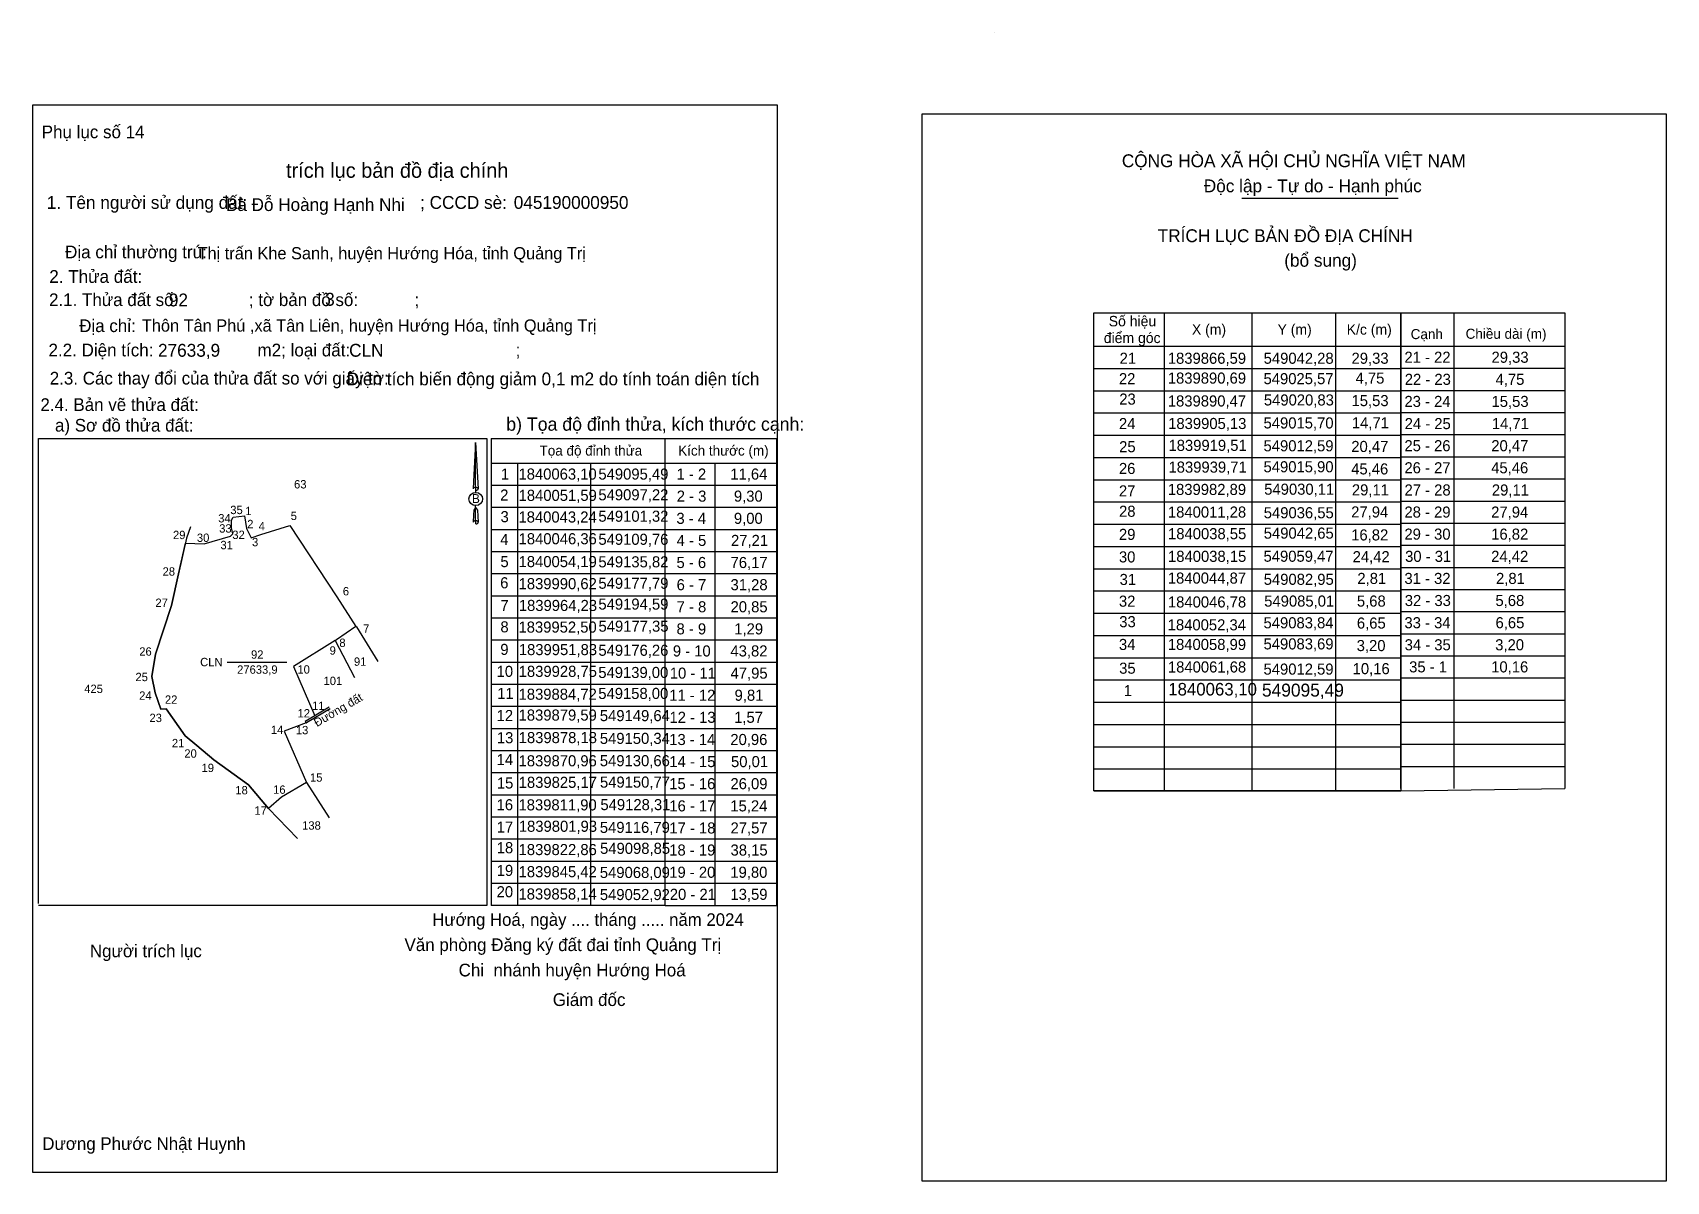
# Model space of a CAD drawing. Extents: x 548906 to 550364, y 1839469 to 1840494.
import ezdxf

# ---------------------------------------------------------------- set-up
doc = ezdxf.new("R2010")
doc.units = 0
for name, color, linetype in [('Level 1', 7, 'Continuous'), ('Level 10', 7, 'Continuous'), ('Level 13', 7, 'Continuous'), ('Level 23', 7, 'Continuous'), ('Level 27', 7, 'Continuous'), ('Level 3', 7, 'Continuous'), ('Level 32', 7, 'Continuous'), ('Level 36', 7, 'Continuous'), ('Level 40', 7, 'Continuous'), ('Level 42', 7, 'Continuous'), ('Level 49', 7, 'Continuous'), ('Level 52', 7, 'Continuous'), ('Level 53', 7, 'Continuous'), ('Level 6', 7, 'Continuous'), ('Level 63', 7, 'Continuous'), ('Level 9', 7, 'Continuous')]:
    doc.layers.add(name, color=color, linetype=linetype)

msp = doc.modelspace()

# ---------------------------------------------------------------- linework, layer by layer
at = {"layer": 'Level 1'}
for p, q in [((549764.9, 1840494), (549764.9, 1840494)), ((549985.1, 1840346.3), (550124.7, 1840346.3)), ((550174.3, 1840244.2), (550174.3, 1839819.7)), ((550126.9, 1840214.3), (550273.2, 1840214.3)), ((550126.9, 1840194.6), (550273.2, 1840194.6)), ((550126.9, 1840174.9), (550273.2, 1840174.9)), ((550126.9, 1840155.1), (550273.2, 1840155.1)), ((549470.7, 1839715.5), (549470.7, 1840132.1)), ((549470.7, 1840132.1), (549570.1, 1840132.1)), ((549570.1, 1840132.1), (549570.1, 1839715.5)), ((550126.9, 1840135.4), (550273.2, 1840135.4)), ((550126.9, 1840115.7), (550273.2, 1840115.7)), ((549315.8, 1840110.1), (549570.1, 1840110.1)), ((549514.9, 1840110.1), (549514.9, 1839715.5)), ((549315.3, 1840090.4), (549570.1, 1840090.4)), ((550126.9, 1840095.9), (550273.2, 1840095.9)), ((549315.3, 1840070.6), (549570.1, 1840070.6)), ((550126.9, 1840076.2), (550273.2, 1840076.2)), ((550126.9, 1840056.5), (550273.2, 1840056.5)), ((549315.3, 1840050.9), (549570.1, 1840050.9)), ((549315.3, 1840031.2), (549570.1, 1840031.2)), ((550126.9, 1840036.7), (550273.2, 1840036.7)), ((549315.3, 1840011.4), (549570.1, 1840011.4)), ((550126.9, 1840017), (550273.2, 1840017)), ((550126.9, 1839997.3), (550273.2, 1839997.3)), ((549315.3, 1839991.7), (549570.1, 1839991.7)), ((549315.3, 1839972), (549570.1, 1839972)), ((550126.9, 1839977.6), (550273.2, 1839977.6)), ((550126.9, 1839957.8), (550273.2, 1839957.8)), ((549315.3, 1839952.3), (549570.1, 1839952.3)), ((549315.3, 1839932.5), (549570.1, 1839932.5)), ((550126.9, 1839938.1), (550273.2, 1839938.1)), ((549315.3, 1839912.8), (549570.1, 1839912.8)), ((550126.9, 1839918.4), (550273.2, 1839918.4)), ((550126.9, 1839898.6), (550273.2, 1839898.6)), ((549315.3, 1839893.1), (549570.1, 1839893.1)), ((549315.3, 1839873.3), (549570.1, 1839873.3)), ((550126.9, 1839878.9), (550273.2, 1839878.9)), ((549315.3, 1839853.6), (549570.1, 1839853.6)), ((550126.9, 1839859.2), (550273.2, 1839859.2)), ((550126.9, 1839839.4), (550273.2, 1839839.4)), ((549315.3, 1839833.9), (549570.1, 1839833.9)), ((549315.3, 1839814.1), (549570.1, 1839814.1)), ((550126.9, 1839817.6), (550273.2, 1839819.7)), ((549315.3, 1839794.4), (549570.1, 1839794.4)), ((549315.3, 1839774.7), (549570.1, 1839774.7)), ((549315.3, 1839755), (549570.1, 1839755)), ((549315.3, 1839735.2), (549570.1, 1839735.2)), ((549470.7, 1839715.5), (549570.1, 1839715.5))]:
    msp.add_line(p, q, dxfattribs=at)
msp.add_lwpolyline([(550126.9, 1839819.7), (550126.9, 1840244.2), (550273.2, 1840244.2), (550273.2, 1839819.7)], dxfattribs=at)
at = {"layer": 'Level 10'}
for p, q in [((549195.3, 1839964), (549214.4, 1839933)), ((549150.3, 1839878.2), (549150.8, 1839878.4))]:
    msp.add_line(p, q, dxfattribs=at)
msp.add_lwpolyline([(549128.3, 1839811.9), (549116.8, 1839801.9), (549098.8, 1839822.9), (549068.1, 1839845.4), (549052.9, 1839858.1), (549042.3, 1839866.6), (549025.6, 1839890.7), (549020.8, 1839890.5), (549015.7, 1839905.1), (549012.6, 1839919.5), (549015.9, 1839939.7), (549030.1, 1839982.9), (549036.6, 1840011.3), (549042.7, 1840038.6), (549059.5, 1840038.1), (549082.9, 1840044.9), (549085, 1840046.8), (549083.8, 1840052.3), (549083.7, 1840059), (549085.4, 1840061.7), (549095.5, 1840063.1), (549097.2, 1840051.6), (549101.3, 1840043.2), (549109.8, 1840046.4), (549135.8, 1840054.2), (549177.8, 1839990.6), (549194.6, 1839964.2), (549177.4, 1839952.5), (549176.3, 1839951.8), (549139, 1839928.7), (549158, 1839884.7), (549149.6, 1839879.6), (549150.3, 1839878.2), (549130.7, 1839871), (549150.8, 1839825.2)], close=True, dxfattribs=at)
at = {"layer": 'Level 13'}
for points in [[(548906.4, 1840429.6), (549570.5, 1840429.6), (549570.5, 1839477.2), (548906.4, 1839477.2)], [(549699.8, 1840421.7), (550363.8, 1840421.7), (550363.8, 1839469.3), (549699.8, 1839469.3)]]:
    msp.add_lwpolyline(points, close=True, dxfattribs=at)
at = {"layer": 'Level 23'}
msp.add_line((549171.7, 1839890.9), (549150.8, 1839878.4), dxfattribs=at)
msp.add_lwpolyline([(549158, 1839884.7), (549159, 1839885.3), (549170.9, 1839892.7)], dxfattribs=at)
at = {"layer": 'Level 27'}
for p, q in [((549176.3, 1839951.8), (549193.5, 1839918.7)), ((549150.8, 1839825.2), (549170.8, 1839793.7)), ((549116.8, 1839801.9), (549142.7, 1839775.1))]:
    msp.add_line(p, q, dxfattribs=at)
at = {"layer": 'Level 3'}
for p, q in [((549764.9, 1840494), (549764.9, 1840494)), ((548911.5, 1840132.1), (549311.6, 1840132.1)), ((548911.5, 1839717), (548911.5, 1840132.1)), ((549311.6, 1840132.1), (549311.6, 1839715.5)), ((549315.3, 1840132.1), (549315.3, 1839715.5)), ((549315.3, 1840132.1), (549470.7, 1840132.1)), ((549338.8, 1840110.1), (549338.8, 1839715.5)), ((549404.1, 1840110.1), (549404.1, 1839715.5)), ((549311.6, 1839715.5), (548911.5, 1839715.5)), ((549470.7, 1839715.5), (549315.3, 1839715.5))]:
    msp.add_line(p, q, dxfattribs=at)
at = {"layer": 'Level 32'}
msp.add_lwpolyline([(549047.3, 1840053.2), (549043.6, 1840043), (549036.6, 1840011.3), (549030.1, 1839982.9), (549015.9, 1839939.7), (549012.6, 1839919.5), (549015.7, 1839905.1), (549020.8, 1839890.5), (549025.6, 1839890.7), (549042.3, 1839866.6), (549052.9, 1839858.1), (549068.1, 1839845.4), (549098.8, 1839822.9), (549116.8, 1839801.9)], dxfattribs=at)
at = {"layer": 'Level 40'}
for p, q in [((549301.6, 1840128.3), (549299.7, 1840093.5)), ((549301.6, 1840128.3), (549303.7, 1840087.1)), ((549301.6, 1840128.3), (549303.7, 1840087.1)), ((549301.6, 1840088.5), (549301.6, 1840128.3)), ((549301.6, 1840128.3), (549303.7, 1840087.1)), ((549299.7, 1840093.5), (549299.3, 1840087.1)), ((549301.6, 1840088.5), (549301.6, 1840087)), ((549301.6, 1840087), (549301.6, 1840085.8)), ((549301.6, 1840085.8), (549301.6, 1840084.2)), ((549301.6, 1840085.8), (549301.6, 1840084.2)), ((549301.6, 1840085.8), (549301.6, 1840084.2)), ((549303.7, 1840087.1), (549303.7, 1840087.1)), ((549301.6, 1840070.3), (549299.9, 1840068)), ((549301.6, 1840070.3), (549301.6, 1840072.2)), ((549301.6, 1840070.3), (549301.6, 1840072.2)), ((549301.6, 1840070.3), (549301.6, 1840072.2)), ((549301.6, 1840070.3), (549303.3, 1840068)), ((549301.6, 1840070.3), (549303.3, 1840068)), ((549301.6, 1840070.3), (549303.3, 1840068)), ((549301.6, 1840058.7), (549301.6, 1840070.3)), ((549299.7, 1840063.8), (549299.3, 1840057.3)), ((549299.9, 1840068), (549299.7, 1840063.8)), ((549301.6, 1840058.7), (549301.6, 1840057.1)), ((549301.6, 1840057.1), (549301.6, 1840055.9)), ((549303.3, 1840068), (549303.7, 1840057.3)), ((549303.3, 1840068), (549303.7, 1840057.3)), ((549303.3, 1840068), (549303.7, 1840057.3)), ((549303.7, 1840057.3), (549303.7, 1840057.3))]:
    msp.add_line(p, q, dxfattribs=at)
for centre, start_param, end_param in [((549301.7, 1840087), 1.570796, 3.074452), ((549301.7, 1840087), 0.067141, 1.570796), ((549301.7, 1840087), 4.712389, 6.283185), ((549301.7, 1840057.2), 2.491069, 3.074278), ((549301.7, 1840057.2), 1.570796, 2.491069), ((549301.7, 1840057.2), 0.067141, 1.570796), ((549301.7, 1840057.2), 4.712389, 6.283185)]:
    msp.add_ellipse(centre, major_axis=(2.25, 0), ratio=0.614131, start_param=start_param, end_param=end_param, dxfattribs=at)
msp.add_ellipse((549301.7, 1840078), major_axis=(6.13, 0), ratio=0.952727, dxfattribs=at)
at = {"layer": 'Level 49'}
msp.add_line((549194.6, 1839964.2), (549195.3, 1839964), dxfattribs=at)
at = {"layer": 'Level 53'}
for p, q in [((548906.4, 1840429.6), (548906.4, 1840429.6)), ((549570.5, 1839477.2), (549570.5, 1839477.2))]:
    msp.add_line(p, q, dxfattribs=at)
at = {"layer": 'Level 63'}
for p, q in [((549915.7, 1840244.2), (549915.7, 1839817.6)), ((549994.1, 1840244.2), (549994.1, 1839817.6)), ((550068.7, 1840244.2), (550068.7, 1839817.6)), ((549853.1, 1840214.3), (550126.9, 1840214.3)), ((549853.1, 1840194.5), (550126.9, 1840194.5)), ((549853.1, 1840174.6), (550126.9, 1840174.6)), ((549853.1, 1840154.8), (550126.9, 1840154.8)), ((549853.1, 1840134.9), (550126.9, 1840134.9)), ((549853.1, 1840115.1), (550126.9, 1840115.1)), ((549853.1, 1840095.2), (550126.9, 1840095.2)), ((549853.1, 1840075.4), (550126.9, 1840075.4)), ((549853.1, 1840055.5), (550126.9, 1840055.5)), ((549853.1, 1840035.7), (550126.9, 1840035.7)), ((549853.1, 1840015.8), (550126.9, 1840015.8)), ((549853.1, 1839996), (550126.9, 1839996)), ((549853.1, 1839976.1), (550126.9, 1839976.1)), ((549853.1, 1839956.3), (550126.9, 1839956.3)), ((549853.1, 1839936.4), (550126.9, 1839936.4)), ((549853.1, 1839916.6), (550126.9, 1839916.6)), ((549853.1, 1839896.7), (550126.9, 1839896.7)), ((549853.1, 1839876.9), (550126.9, 1839876.9)), ((549853.1, 1839857), (550126.9, 1839857)), ((549853.1, 1839837.3), (550126.9, 1839837.3)), ((549853.1, 1839817.6), (550126.9, 1839817.6))]:
    msp.add_line(p, q, dxfattribs=at)
msp.add_lwpolyline([(549853.1, 1840244.2), (550126.9, 1840244.2), (550126.9, 1839817.6), (549853.1, 1839817.6)], close=True, dxfattribs=at)
at = {"layer": 'Level 9'}
msp.add_line((549079.9, 1839932.5), (549133, 1839932.5), dxfattribs=at)

# ---------------------------------------------------------------- texts
at = {"layer": 'Level 1'}
for s, height, p in [('Phụ lục số 14', 11.313, (548914.5, 1840399.8)), ('CỘNG HÒA XÃ HỘI CHỦ NGHĨA VIỆT NAM', 11.47, (549878.1, 1840374)), ('Độc lập - Tự do - Hạnh phúc', 11.47, (549951.2, 1840351.6)), ('1. Tên người sử dụng đất:', 11.467, (548919, 1840336.8)), ('Bà Đỗ Hoàng Hạnh Nhi', 11.417, (549078.8, 1840334.9)), ('; CCCD sè:', 11.47, (549252, 1840336.8)), ('045190000950', 11.467, (549335.6, 1840336.8)), ('TRÍCH LỤC BẢN ĐỒ ĐỊA CHÍNH', 11.47, (549910.1, 1840307.1)), ('Địa chỉ thường trú:', 11.352, (548935.3, 1840292.7)), ('(bổ sung)', 11.47, (550023, 1840285.2)), ('2. Thửa đất:', 11.377, (548921.2, 1840270.8)), ('2.1. Thửa đất số:               ; tờ bản đồ số:            ;', 11.313, (548921, 1840250.1)), ('Địa chỉ:', 11.31, (548947.9, 1840226.9)), ('Cạnh', 8.98, (550135.8, 1840220.6)), ('Chiều dài (m)', 8.985, (550184.8, 1840220.9)), ('2.2. Diện tích:                      m2; loại đất:                                   ;', 11.352, (548920.5, 1840205.2)), ('2.3. Các thay đổi của thửa đất so với giấy tờ:', 11.313, (548921.6, 1840180.1)), ('2.4. Bản vẽ thửa đất: ', 11.313, (548913.3, 1840156.5)), ('a) Sơ đồ thửa đất: ', 11.313, (548926.3, 1840138.1)), ('Tọa độ đỉnh thửa', 8.985, (549358.6, 1840116.7)), ('Kích thước (m)', 8.985, (549482.3, 1840116.7)), ('Hướng Hoá, ngày .... tháng ..... năm 2024', 11.196, (549262.9, 1839697.2)), ('Người trích lục', 11.313, (548957.4, 1839669.2)), ('Văn phòng Đăng ký đất đai tỉnh Quảng Trị', 11.313, (549238.1, 1839674.7)), (' Chi  nhánh huyện Hướng Hoá', 11.313, (549282.2, 1839652.1)), (' Giám đốc', 11.33, (549366.2, 1839625.7)), ('Dương Phước Nhật Huynh', 11.266, (548915, 1839497.3))]:
    msp.add_text(s, height=height, dxfattribs=at).set_placement(p)
at = {"layer": 'Level 10'}
msp.add_text('b) Tọa độ đỉnh thửa, kích thước cạnh:', height=11.809, dxfattribs=at).set_placement((549328.9, 1840138.9))
at = {"layer": 'Level 13'}
for s, p in [('92', (549101.2, 1839935.5)), ('CLN', (549055.8, 1839928.8)), ('27633,9', (549088.8, 1839922.1))]:
    msp.add_text(s, height=7.46, dxfattribs=at).set_placement(p)
at = {"layer": 'Level 36'}
for s, p in [('425', (548952.4, 1839904.9)), ('138', (549146.8, 1839783))]:
    msp.add_text(s, height=7.46, dxfattribs=at).set_placement(p)
at = {"layer": 'Level 40'}
msp.add_text('B', height=8.03, dxfattribs=at).set_placement((549298.2, 1840074.3))
at = {"layer": 'Level 42'}
msp.add_text(' trích lục bản đồ địa chính', height=13.272, dxfattribs=at).set_placement((549127.5, 1840364.5))
at = {"layer": 'Level 52'}
for s, height, p in [('21', 9.88, (549876.1, 1840198.6)), ('1839866,59', 9.88, (549919.1, 1840198.6)), ('549042,28', 9.88, (550004.6, 1840198.6)), ('29,33', 9.88, (550083, 1840198.6)), ('21 - 22', 9.88, (550130.2, 1840199.5)), ('29,33', 9.88, (550207.9, 1840199.5)), ('22', 9.88, (549875.5, 1840180.4)), ('1839890,69', 9.88, (549919.1, 1840180.9)), ('549025,57', 9.88, (550004.5, 1840180.4)), ('4,75', 9.88, (550086.6, 1840180.9)), ('22 - 23', 9.88, (550130.5, 1840179.8)), ('4,75', 9.88, (550211.5, 1840179.8)), ('23', 9.88, (549875.8, 1840162.2)), ('1839890,47', 9.88, (549919.1, 1840160.5)), ('549020,83', 9.88, (550004.8, 1840161.4)), ('15,53', 9.88, (550083, 1840160.8)), ('23 - 24', 9.88, (550130.2, 1840160.1)), ('15,53', 9.88, (550207.9, 1840160.1)), ('24', 9.88, (549875.5, 1840140.3)), ('1839905,13', 9.88, (549919.4, 1840140.4)), ('549015,70', 9.88, (550004.5, 1840140.9)), ('14,71', 9.88, (550083.3, 1840141)), ('24 - 25', 9.88, (550130.4, 1840140.3)), ('14,71', 9.88, (550208.2, 1840140.3)), ('25', 9.88, (549875.7, 1840119.7)), ('1839919,51', 9.88, (549919.7, 1840120.9)), ('549012,59', 9.88, (550004.5, 1840120.5)), ('20,47', 9.88, (550082.8, 1840119.9)), ('25 - 26', 9.88, (550130.2, 1840120.6)), ('20,47', 9.88, (550207.7, 1840120.6)), ('1', 9.88, (549324.1, 1840095.3)), ('1840063,10', 9.88, (549339.8, 1840095.3)), ('549095,49', 9.88, (549411.1, 1840095.3)), ('1 - 2', 9.88, (549480.8, 1840095.3)), ('11,64', 9.88, (549528.8, 1840095.3)), ('26', 9.88, (549875.5, 1840100.3)), ('1839939,71', 9.88, (549919.7, 1840101.5)), ('549015,90', 9.88, (550004.5, 1840101.8)), ('45,46', 9.88, (550082.7, 1840099.9)), ('26 - 27', 9.88, (550130.2, 1840100.9)), ('45,46', 9.88, (550207.6, 1840100.9)), ('2', 9.88, (549323.5, 1840076.6)), ('1840051,59', 9.88, (549339.9, 1840076.3)), ('549097,22', 9.88, (549411.1, 1840076.8)), ('2 - 3', 9.88, (549481, 1840075.6)), ('9,30', 9.88, (549532, 1840075.6)), ('27', 9.88, (549875.5, 1840080.3)), ('1839982,89', 9.88, (549919.1, 1840081.6)), ('549030,11', 9.88, (550005.1, 1840081.8)), ('29,11', 9.88, (550083.3, 1840081.2)), ('27 - 28', 9.88, (550130.3, 1840081.1)), ('29,11', 9.88, (550208.2, 1840081.1)), ('28', 9.88, (549875.6, 1840062.1)), ('1840011,28', 9.88, (549919.2, 1840061.4)), ('549036,55', 9.88, (550004.7, 1840060.8)), ('27,94', 9.88, (550082.7, 1840061.5)), ('28 - 29', 9.88, (550130.2, 1840061.4)), ('27,94', 9.88, (550207.6, 1840061.4)), ('3', 9.88, (549323.8, 1840057.3)), ('1840043,24', 9.88, (549339.8, 1840057)), ('549101,32', 9.88, (549411.1, 1840057.7)), ('3 - 4', 9.88, (549480.7, 1840055.8)), ('9,00', 9.88, (549532, 1840055.8)), ('4', 9.88, (549323.5, 1840037)), ('1840046,36', 9.88, (549339.9, 1840037.6)), ('549109,76', 9.88, (549411.1, 1840037.1)), ('4 - 5', 9.88, (549480.9, 1840036.1)), ('27,21', 9.88, (549529.4, 1840036.1)), ('29', 9.88, (549875.5, 1840041.5)), ('1840038,55', 9.88, (549919.3, 1840042.1)), ('549042,65', 9.88, (550004.7, 1840042.6)), ('16,82', 9.88, (550082.7, 1840041)), ('29 - 30', 9.88, (550130.2, 1840041.7)), ('16,82', 9.88, (550207.6, 1840041.7)), ('5', 9.88, (549323.7, 1840017.2)), ('1840054,19', 9.88, (549339.9, 1840017.2)), ('549135,82', 9.88, (549411.1, 1840017)), ('5 - 6', 9.88, (549480.8, 1840016.4)), ('76,17', 9.88, (549529, 1840016.4)), ('30', 9.88, (549875.5, 1840021.4)), ('1840038,15', 9.88, (549919.3, 1840021.9)), ('549059,47', 9.88, (550004.5, 1840022)), ('24,42', 9.88, (550084, 1840021.6)), ('30 - 31', 9.88, (550130.8, 1840021.9)), ('24,42', 9.88, (550207.6, 1840021.9)), ('1840044,87', 9.88, (549919.1, 1840002.5)), ('549082,95', 9.88, (550004.7, 1840001.4)), ('2,81', 9.88, (550088.2, 1840002.2)), ('31 - 32', 9.88, (550130.2, 1840002.2)), ('2,81', 9.88, (550211.9, 1840002.2)), ('6', 9.88, (549323.5, 1839998.3)), ('1839990,62', 9.88, (549339.9, 1839997.5)), ('549177,79', 9.88, (549411.1, 1839997.9)), ('6 - 7', 9.88, (549480.9, 1839996.6)), ('31,28', 9.88, (549529, 1839996.6)), ('31', 9.88, (549876.1, 1840001.3)), ('7', 9.88, (549323.7, 1839978)), ('1839964,23', 9.88, (549340.1, 1839978.1)), ('549194,59', 9.88, (549411.1, 1839979.3)), ('7 - 8', 9.88, (549480.9, 1839976.9)), ('20,85', 9.88, (549529, 1839976.9)), ('32', 9.88, (549875.5, 1839981.9)), ('1840046,78', 9.88, (549919.2, 1839981.2)), ('549085,01', 9.88, (550005.1, 1839982)), ('5,68', 9.88, (550087.8, 1839982)), ('32 - 33', 9.88, (550130.5, 1839982.5)), ('5,68', 9.88, (550211.4, 1839982.5)), ('8', 9.88, (549323.7, 1839959)), ('1839952,50', 9.88, (549339.8, 1839958.8)), ('549177,35', 9.88, (549411.2, 1839959.6)), ('33', 9.88, (549875.8, 1839963.6)), ('1840052,34', 9.88, (549919, 1839960.8)), ('549083,84', 9.88, (550004.5, 1839962.6)), ('6,65', 9.88, (550087.8, 1839962.4)), ('33 - 34', 9.88, (550130.2, 1839962.7)), ('6,65', 9.88, (550211.5, 1839962.7)), ('8 - 9', 9.88, (549480.8, 1839957.2)), ('1,29', 9.88, (549532.3, 1839957.2)), ('34', 9.88, (549875.5, 1839943.3)), ('1840058,99', 9.88, (549919.1, 1839943.3)), ('549083,69', 9.88, (550004.5, 1839943.8)), ('9', 9.88, (549323.6, 1839938.9)), ('1839951,83', 9.88, (549340.1, 1839938.7)), ('549176,26', 9.88, (549411.1, 1839938.1)), ('9 - 10', 9.88, (549477.5, 1839937.5)), ('43,82', 9.88, (549528.9, 1839937.5)), ('3,20', 9.88, (550087.6, 1839942.3)), ('34 - 35', 9.88, (550130.4, 1839943)), ('3,20', 9.88, (550211.2, 1839943)), ('10', 9.88, (549320.3, 1839919.3)), ('1839928,75', 9.88, (549340, 1839919.3)), ('549139,00', 9.88, (549411, 1839918.3)), ('10 - 11', 9.88, (549474.8, 1839917.7)), ('47,95', 9.88, (549529, 1839917.7)), ('35', 9.88, (549875.7, 1839922.1)), ('1840061,68', 9.88, (549919.2, 1839923.2)), ('549012,59', 9.88, (550004.5, 1839921.3)), ('10,16', 9.88, (550084, 1839921.7)), ('35 - 1', 9.88, (550134.4, 1839923.3)), ('10,16', 9.88, (550207.6, 1839923.3)), ('11', 9.88, (549320.8, 1839899.6)), ('549158,00', 9.88, (549411, 1839899.6)), ('1', 9.88, (549879.8, 1839902.1)), ('1840063,10', 11.2, (549919.5, 1839902.7)), ('549095,49', 11.57, (550003.1, 1839901.7)), ('1839884,72', 9.88, (549339.9, 1839898.9)), ('11 - 12', 9.88, (549474.3, 1839898)), ('9,81', 9.88, (549532.6, 1839898)), ('12', 9.88, (549320.3, 1839879.9)), ('1839879,59', 9.88, (549339.9, 1839880.3)), ('549149,64', 9.88, (549412.4, 1839879.8)), ('12 - 13', 9.88, (549474.5, 1839878.3)), ('1,57', 9.88, (549532.2, 1839878.3)), ('13', 9.88, (549320.5, 1839860.1)), ('1839878,18', 9.88, (549340, 1839860.2)), ('549150,34', 9.88, (549412.4, 1839859.5)), ('13 - 14', 9.88, (549474.3, 1839858.5)), ('20,96', 9.88, (549528.8, 1839858.5)), ('14', 9.88, (549320.3, 1839840.6)), ('1839870,96', 9.88, (549339.9, 1839839.5)), ('549130,66', 9.88, (549412.4, 1839839.6)), ('14 - 15', 9.88, (549474.4, 1839838.8)), ('50,01', 9.88, (549529.4, 1839838.8)), ('15', 9.88, (549320.5, 1839819.7)), ('1839825,17', 9.88, (549340, 1839820.3)), ('549150,77', 9.88, (549412.5, 1839820.5)), ('15 - 16', 9.88, (549474.3, 1839819.1)), ('26,09', 9.88, (549528.9, 1839819.1)), ('16', 9.88, (549320.3, 1839800.3)), ('1839811,90', 9.88, (549339.8, 1839800.2)), ('549128,31', 9.88, (549412.9, 1839800.4)), ('16 - 17', 9.88, (549474.4, 1839799.3)), ('15,24', 9.88, (549528.8, 1839799.3)), ('17', 9.88, (549320.4, 1839780.4)), ('1839801,93', 9.88, (549340.1, 1839781.1)), ('549116,79', 9.88, (549412.4, 1839780.1)), ('17 - 18', 9.88, (549474.4, 1839779.6)), ('27,57', 9.88, (549529, 1839779.6)), ('18', 9.88, (549320.4, 1839762)), ('1839822,86', 9.88, (549339.9, 1839760.3)), ('549098,85', 9.88, (549412.6, 1839761.4)), ('18 - 19', 9.88, (549474.3, 1839759.9)), ('38,15', 9.88, (549529, 1839759.9)), ('19', 9.88, (549320.4, 1839741.7)), ('1839845,42', 9.88, (549339.9, 1839740.6)), ('549068,09', 9.88, (549412.4, 1839739.9)), ('19 - 20', 9.88, (549474.3, 1839740.1)), ('19,80', 9.88, (549528.8, 1839740.1)), ('20', 9.88, (549320.3, 1839722.7)), ('1839858,14', 9.88, (549339.8, 1839720.7)), ('549052,92', 9.88, (549412.4, 1839720.2)), ('20 - 21', 9.88, (549474.8, 1839720.4)), ('13,59', 9.88, (549528.9, 1839720.4))]:
    msp.add_text(s, height=height, dxfattribs=at).set_placement(p)
at = {"layer": 'Level 6'}
for s, height, p in [('Thị trấn Khe Sanh, huyện Hướng Hóa, tỉnh Quảng Trị', 10.894, (549053.5, 1840291.8)), ('92', 11.47, (549027.9, 1840249.8)), ('3', 11.5, (549167.3, 1840250.4)), ('Thôn Tân Phú ,xã Tân Liên, huyện Hướng Hóa, tỉnh Quảng Trị', 10.894, (549003.8, 1840227.3)), ('27633,9', 11.47, (549018.2, 1840204.9)), ('CLN', 11.47, (549188.7, 1840204.9)), ('Diện tích biến động giảm 0,1 m2 do tính toán diện tích', 11.467, (549186.5, 1840179.4)), ('.', 9.26, (549178, 1840180.5))]:
    msp.add_text(s, height=height, dxfattribs=at).set_placement(p)
at = {"layer": 'Level 63'}
for s, height, p in [('Số hiệu', 9.33, (549866.4, 1840232)), ('X (m)', 9.33, (549940.6, 1840224.6)), ('Y (m)', 9.33, (550017, 1840224.6)), ('K/c (m)', 9.33, (550078.7, 1840224.6)), ('điểm góc', 9.33, (549862, 1840217.1)), ('D', 0.0374, (549116.8, 1839801.9)), ('D', 0.0374, (549116.8, 1839801.9)), ('D', 0.0374, (549116.8, 1839801.9)), ('D', 0.0374, (549116.8, 1839801.9)), ('D', 0.0374, (549116.8, 1839801.9))]:
    msp.add_text(s, height=height, dxfattribs=at).set_placement(p)
at = {"layer": 'Level 9'}
for s, p in [('63', (549139.6, 1840087.4)), ('35', (549082.7, 1840064.5)), ('1', (549096.1, 1840063.6)), ('34', (549071.9, 1840057.1)), ('33', (549072.8, 1840048)), ('2', (549097.8, 1840051.9)), ('4', (549108, 1840050.1)), ('5', (549136.6, 1840059.2)), ('29', (549031.6, 1840042.2)), ('30', (549052.9, 1840039.7)), ('31', (549073.9, 1840033.2)), ('32', (549084.5, 1840042.3)), ('3', (549102.1, 1840035.8)), ('28', (549022.3, 1840009.6)), ('6', (549183.1, 1839992)), ('27', (549015.9, 1839981.7)), ('8', (549180, 1839946)), ('7', (549201.2, 1839958.6)), ('26', (549001.5, 1839938.2)), ('9', (549171.3, 1839939.1)), ('10', (549142.6, 1839922.2)), ('91', (549193, 1839929.2)), ('25', (548998.1, 1839915.5)), ('101', (549165.9, 1839912)), ('24', (549001.4, 1839898.9)), ('22', (549024.4, 1839895.3)), ('11', (549155.7, 1839889.8)), ('23', (549010.6, 1839879)), ('12', (549142.7, 1839883.1)), ('14', (549118.9, 1839868.3)), ('13', (549141.2, 1839868.1)), ('21', (549030.6, 1839856.5)), ('20', (549041.7, 1839847.2)), ('19', (549057.1, 1839834.4)), ('18', (549087.2, 1839814.5)), ('16', (549120.9, 1839815)), ('15', (549153.8, 1839825.8)), ('17', (549104.2, 1839796.3))]:
    msp.add_text(s, height=7.46, dxfattribs=at).set_placement(p)
msp.add_text('Đường đất', height=7.46, rotation=30.2787, dxfattribs=at).set_placement((549160, 1839874.5))

doc.saveas('drawing.dxf')
